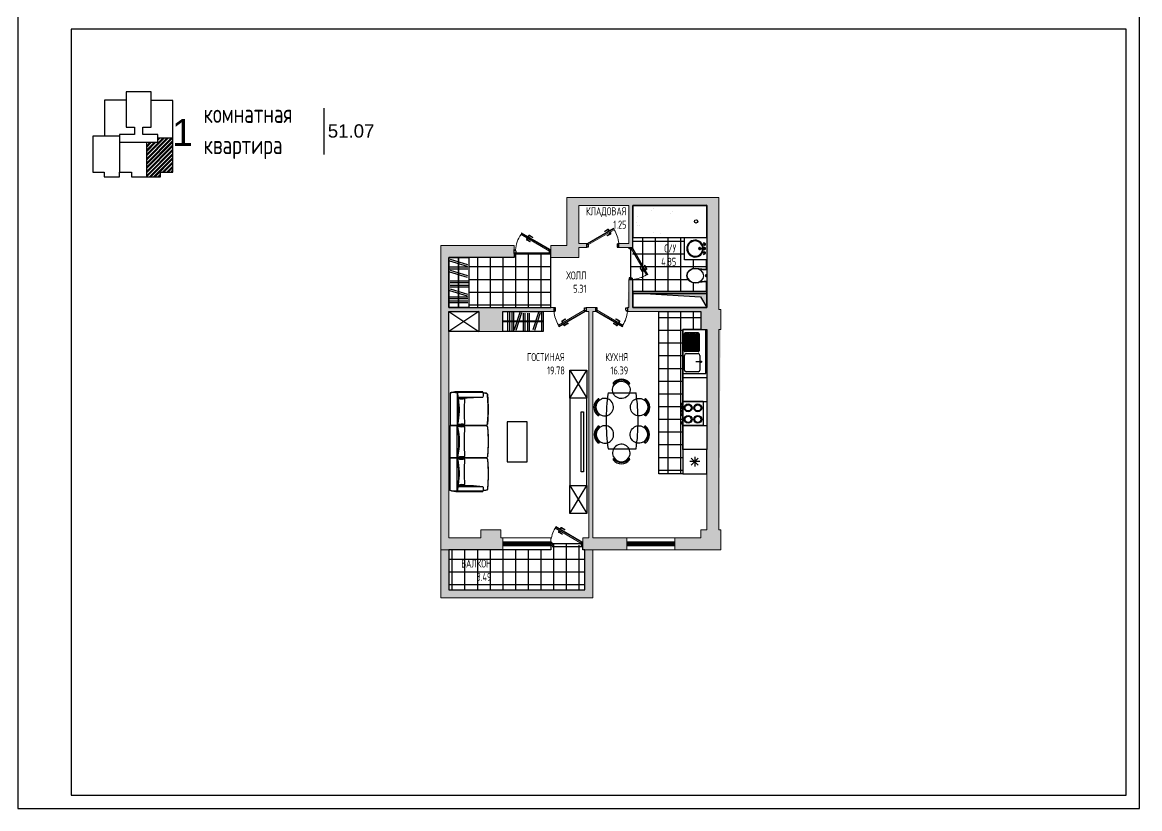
# Model space of a CAD drawing. Header units: millimetres. Extents: x -7516 to 14738, y -3327 to 3625.
# Drawn here: x 4862.6 to 5281.5, y 3030.8 to 3325.3 of the extents above; entities that cross this region are included whole.
import ezdxf

# ---------------------------------------------------------------- set-up
doc = ezdxf.new("R2010")
doc.units = ezdxf.units.MM
doc.header["$LTSCALE"] = 1.5
for name, color, linetype in [('КАНАЛЫ', 253, 'Continuous'), ('кафель', 9, 'Continuous'), ('МЕБЕЛЬ ОСНОВ', 7, 'Continuous'), ('Основные тонкие', 7, 'Continuous')]:
    doc.layers.add(name, color=color, linetype=linetype)
for name, color, linetype, lineweight in [('новый план', 6, 'Continuous', 30), ('ОКНА', 130, 'Continuous', 30), ('СТЕНЫ', 30, 'Continuous', 30)]:
    doc.layers.add(name, color=color, linetype=linetype, lineweight=lineweight)
doc.styles.add('ARIAL', font='arial.ttf')
doc.styles.add('style1', font='txt.shx', dxfattribs={"width": 0.7, "height": 2.5})
doc.styles.add('СГЕНЕРИР_СТИЛЬ_1', font='txt.shx', dxfattribs={"width": 0.7})
pattern_1 = [(0, (5569.2684, 2912.233), (0, 6.985), [5.08, -1.905]), (90, (5569.2684, 2912.233), (-6.985, 4e-16), [5.08, -1.905])]
pattern_2 = [(90, (-2648.5883, -1938.2886), (-4.7625, 0), []), (180, (-2648.5883, -1938.2886), (-3e-16, -4.7625), [])]

# ---------------------------------------------------------------- blocks, each defined once
blk = doc.blocks.new('дв.внутренние')
at = {"color": 7}
for p, q in [((3645.72, 2613.18), (3645.72, 2612.68)), ((3645.92, 2613.13), (3645.72, 2613.13)), ((3645.72, 2613.13), (3645.72, 2612.72)), ((3645.72, 2612.72), (3645.87, 2612.72)), ((3645.87, 2612.85), (3645.92, 2612.85)), ((3645.87, 2612.85), (3645.87, 2612.72)), ((3645.92, 2612.85), (3645.92, 2613.13)), ((3649.52, 2612.85), (3649.52, 2613.13)), ((3649.52, 2613.13), (3649.72, 2613.13)), ((3649.57, 2612.85), (3649.52, 2612.85)), ((3649.58, 2612.85), (3649.58, 2612.72)), ((3649.72, 2612.72), (3649.58, 2612.72)), ((3649.72, 2613.18), (3649.72, 2612.68)), ((3649.72, 2613.13), (3649.72, 2612.72))]:
    blk.add_line(p, q, dxfattribs=at)
at = {"color": 7, "lineweight": 9}
for p, q in [((3645.83, 2612.67), (3645.87, 2612.72)), ((3645.83, 2612.67), (3649.1, 2610.78)), ((3645.87, 2612.72), (3645.94, 2612.83)), ((3645.87, 2612.72), (3649.13, 2610.84)), ((3645.94, 2612.83), (3649.16, 2610.97)), ((3648.37, 2610.91), (3647.98, 2611.13)), ((3648.4, 2610.98), (3648.02, 2611.2)), ((3648.67, 2611.45), (3648.29, 2611.67)), ((3648.72, 2611.52), (3648.33, 2611.74)), ((3648.37, 2611.17), (3648.38, 2611.19)), ((3648.62, 2611.03), (3648.37, 2611.17)), ((3648.47, 2611.1), (3648.4, 2610.98)), ((3648.54, 2611.07), (3648.47, 2610.94)), ((3648.48, 2611.37), (3648.49, 2611.39)), ((3648.49, 2611.39), (3648.75, 2611.24)), ((3648.6, 2611.33), (3648.67, 2611.45)), ((3648.63, 2611.05), (3648.62, 2611.03)), ((3648.67, 2611.29), (3648.75, 2611.42)), ((3648.67, 2611.29), (3648.71, 2611.35)), ((3648.75, 2611.24), (3648.73, 2611.22)), ((3649.1, 2610.86), (3649.16, 2610.97)), ((3649.13, 2610.84), (3649.1, 2610.78))]:
    blk.add_line(p, q, dxfattribs=at)
at = {"color": 7}
blk.add_circle((3645.9, 2612.8), 0.0212, dxfattribs=at)
at = {"color": 7, "lineweight": 9}
blk.add_arc((3645.75, 2613.04), 3.99, 328.7313, 354.6558, dxfattribs=at)
for centre, major_axis, start_param, end_param in [((3648, 2611.17), (-0.0102, 0.0381), 5.497787, 8.63938), ((3648.31, 2611.7), (-0.0102, 0.0381), 5.497787, 8.63938), ((3648.4, 2610.97), (-0.0192, 0.0715), 2.356194, 3.926991), ((3648.68, 2611.45), (-0.0715, -0.0192), 2.356194, 3.926991)]:
    blk.add_ellipse(centre, major_axis=major_axis, ratio=1, start_param=start_param, end_param=end_param, dxfattribs=at)
blk = doc.blocks.new('двери наружные')
at = {"color": 0}
for p, q in [((3657.41, 2612.77), (3657.91, 2612.77)), ((3657.46, 2612.57), (3657.46, 2612.77)), ((3657.46, 2612.77), (3657.86, 2612.77)), ((3657.73, 2612.57), (3657.46, 2612.57)), ((3657.73, 2612.62), (3657.86, 2612.62)), ((3657.86, 2612.77), (3657.86, 2612.62)), ((3657.41, 2608.22), (3657.91, 2608.22)), ((3657.73, 2608.42), (3657.46, 2608.42)), ((3657.46, 2608.42), (3657.46, 2608.22)), ((3657.46, 2608.22), (3657.86, 2608.22)), ((3657.73, 2608.37), (3657.86, 2608.37)), ((3657.86, 2608.22), (3657.86, 2608.37))]:
    blk.add_line(p, q, dxfattribs=at)
at = {"color": 0, "lineweight": 9}
for p, q in [((3657.73, 2612.62), (3657.73, 2612.57)), ((3657.75, 2608.44), (3659.76, 2611.92)), ((3657.92, 2608.33), (3659.96, 2611.86)), ((3659.07, 2611.22), (3658.85, 2610.84)), ((3659.13, 2611.18), (3658.92, 2610.8)), ((3659.26, 2611.11), (3659.13, 2611.18)), ((3659.3, 2611.18), (3659.17, 2611.25)), ((3659.19, 2611), (3659.34, 2611.25)), ((3659.22, 2610.98), (3659.19, 2611)), ((3659.3, 2611.18), (3659.24, 2611.21)), ((3659.34, 2611.25), (3659.36, 2611.24)), ((3659.6, 2610.91), (3659.38, 2610.53)), ((3659.41, 2610.87), (3659.39, 2610.88)), ((3659.56, 2611.12), (3659.41, 2610.87)), ((3659.68, 2610.87), (3659.45, 2610.49)), ((3659.48, 2610.98), (3659.6, 2610.91)), ((3659.52, 2611.05), (3659.65, 2610.97)), ((3659.54, 2611.14), (3659.56, 2611.12)), ((3659.88, 2611.86), (3659.76, 2611.92)), ((3657.73, 2608.37), (3657.73, 2608.42)), ((3657.86, 2608.37), (3657.75, 2608.44)), ((3657.92, 2608.33), (3657.86, 2608.37))]:
    blk.add_line(p, q, dxfattribs=at)
at = {"color": 0, "lineweight": 0}
for p, q in [((3657.86, 2608.37), (3659.9, 2611.89)), ((3659.9, 2611.89), (3659.96, 2611.86))]:
    blk.add_line(p, q, dxfattribs=at)
at = {"color": 0}
blk.add_circle((3657.78, 2608.39), 0.0212, dxfattribs=at)
at = {"color": 0, "lineweight": 0}
blk.add_arc((3657.74, 2609.36), 3.26, 51.7107, 87.8927, dxfattribs=at)
at = {"color": 0, "lineweight": 9}
for centre, major_axis, start_param, end_param in [((3658.88, 2610.82), (-0.0381, -0.0102), 5.497787, 8.63938), ((3659.13, 2611.19), (0.0192, -0.0715), 2.356194, 3.926991), ((3659.61, 2610.91), (-0.0715, -0.0192), 2.356194, 3.926991), ((3659.42, 2610.51), (-0.0381, -0.0102), 5.497787, 8.63938)]:
    blk.add_ellipse(centre, major_axis=major_axis, ratio=1, start_param=start_param, end_param=end_param, dxfattribs=at)
blk = doc.blocks.new('рпр')
at = {"layer": 'МЕБЕЛЬ ОСНОВ', "color": 7}
for p, q in [((4888.2, 2984.98), (4888.06, 2984.13)), ((4888.27, 2984.94), (4888.13, 2984.13)), ((4888.37, 2986.87), (4888.15, 2984.66)), ((4888.24, 2985.04), (4888.2, 2984.98)), ((4888.41, 2986.97), (4888.22, 2985.01)), ((4888.65, 2985.63), (4888.27, 2984.94)), ((4888.28, 2985.08), (4888.46, 2986.92)), ((4888.36, 2986.84), (4888.37, 2986.92)), ((4888.37, 2986.92), (4888.41, 2986.97)), ((4888.41, 2986.97), (4888.4, 2986.81)), ((4888.41, 2986.97), (4889.54, 2986.97)), ((4888.41, 2986.97), (4889.54, 2986.97)), ((4888.46, 2986.92), (4888.41, 2986.97)), ((4889.22, 2986.08), (4888.65, 2985.63)), ((4889.88, 2986.24), (4889.22, 2986.08)), ((4889.54, 2986.97), (4890.22, 2986.97)), ((4889.6, 2986.82), (4889.54, 2986.97)), ((4890.16, 2986.82), (4889.6, 2986.82)), ((4889.7, 2986.77), (4889.87, 2986.77)), ((4889.79, 2986.7), (4889.7, 2986.77)), ((4889.87, 2986.77), (4889.73, 2986.77)), ((4889.73, 2986.77), (4890.06, 2986.77)), ((4889.96, 2986.7), (4889.79, 2986.7)), ((4890.55, 2986.07), (4889.88, 2986.24)), ((4890.06, 2986.77), (4889.96, 2986.7)), ((4890.22, 2986.97), (4890.16, 2986.82)), ((4890.22, 2986.97), (4891.33, 2986.97)), ((4891.11, 2985.61), (4890.55, 2986.07)), ((4891.48, 2984.92), (4891.11, 2985.61)), ((4891.33, 2986.97), (4891.28, 2986.92)), ((4891.28, 2986.92), (4891.47, 2985.08)), ((4891.33, 2986.97), (4891.37, 2986.92)), ((4891.37, 2986.57), (4891.33, 2986.97)), ((4891.37, 2986.92), (4891.4, 2986.62)), ((4891.4, 2986.62), (4891.37, 2986.57)), ((4891.37, 2986.57), (4891.37, 2986.57)), ((4891.61, 2984.11), (4891.48, 2984.92)), ((4891.55, 2984.95), (4891.51, 2985.03)), ((4891.68, 2984.11), (4891.55, 2984.95)), ((4888.06, 2984.13), (4888.19, 2983.29)), ((4888.13, 2984.13), (4888.26, 2983.32)), ((4888.19, 2983.29), (4888.58, 2982.57)), ((4888.26, 2983.32), (4888.63, 2982.63)), ((4888.58, 2982.57), (4889.17, 2982.09)), ((4888.63, 2982.63), (4889.19, 2982.17)), ((4889.19, 2982.17), (4889.86, 2982)), ((4889.86, 2982), (4890.53, 2982.16)), ((4890.53, 2982.16), (4891.09, 2982.61)), ((4890.55, 2982.08), (4891.14, 2982.55)), ((4891.09, 2982.61), (4891.48, 2983.3)), ((4891.14, 2982.55), (4891.54, 2983.26)), ((4891.48, 2983.3), (4891.61, 2984.11)), ((4891.54, 2983.26), (4891.68, 2984.11)), ((4889.17, 2982.09), (4889.86, 2981.92)), ((4889.86, 2981.92), (4890.55, 2982.08))]:
    blk.add_line(p, q, dxfattribs=at)
at = {"layer": 'МЕБЕЛЬ ОСНОВ', "color": 7, "ltscale": 1.5}
blk.add_lwpolyline([(4891.51, 2985.03), (4891.37, 2986.57)], dxfattribs=at)
blk = doc.blocks.new('раенре')
for p, q in [((5356.44, 3386.97), (5362.44, 3386.97)), ((5356.44, 3375.99), (5356.44, 3386.97)), ((5356.44, 3386.97), (5362.24, 3386.97)), ((5362.24, 3375.99), (5362.24, 3386.97)), ((5356.8, 3381.64), (5356.8, 3385.9)), ((5356.96, 3383.77), (5356.96, 3385.78)), ((5360.3, 3386.1), (5357, 3386.1)), ((5357.26, 3383.77), (5357.26, 3385.78)), ((5357.4, 3383.77), (5357.4, 3385.78)), ((5357.7, 3383.77), (5357.7, 3385.78)), ((5357.84, 3383.77), (5357.84, 3385.78)), ((5358.14, 3383.77), (5358.14, 3385.78)), ((5358.28, 3383.77), (5358.28, 3385.78)), ((5358.58, 3383.77), (5358.58, 3385.78)), ((5358.72, 3383.77), (5358.72, 3385.78)), ((5359.02, 3383.77), (5359.02, 3385.78)), ((5359.16, 3383.77), (5359.16, 3385.78)), ((5359.46, 3383.77), (5359.46, 3385.78)), ((5359.6, 3383.77), (5359.6, 3385.78)), ((5359.9, 3383.77), (5359.9, 3385.78)), ((5360.04, 3383.77), (5360.04, 3385.78)), ((5360.34, 3383.77), (5360.34, 3385.78)), ((5360.5, 3385.9), (5360.5, 3381.64)), ((5356.96, 3383.77), (5356.96, 3381.76)), ((5360.3, 3381.44), (5357, 3381.44)), ((5357.26, 3383.77), (5357.26, 3381.76)), ((5357.4, 3383.77), (5357.4, 3381.76)), ((5357.7, 3383.77), (5357.7, 3381.76)), ((5357.84, 3383.77), (5357.84, 3381.76)), ((5358.14, 3383.77), (5358.14, 3381.76)), ((5358.28, 3383.77), (5358.28, 3381.76)), ((5358.58, 3383.77), (5358.58, 3381.76)), ((5358.72, 3383.77), (5358.72, 3381.76)), ((5359.02, 3383.77), (5359.02, 3381.76)), ((5359.16, 3383.77), (5359.16, 3381.76)), ((5359.46, 3383.77), (5359.46, 3381.76)), ((5359.6, 3383.77), (5359.6, 3381.76)), ((5359.9, 3383.77), (5359.9, 3381.76)), ((5360.04, 3383.77), (5360.04, 3381.76)), ((5360.34, 3383.77), (5360.34, 3381.76)), ((5356.84, 3376.85), (5356.84, 3380.51)), ((5357.27, 3380.95), (5360.29, 3380.95)), ((5360.72, 3380.51), (5360.72, 3376.85)), ((5356.44, 3375.99), (5362.24, 3375.99)), ((5360.29, 3376.41), (5357.27, 3376.41)), ((5356.44, 3374.97), (5362.44, 3374.97)), ((5356.44, 3368.59), (5356.22, 3368.59)), ((5356.22, 3368.59), (5356.22, 3368.03)), ((5356.44, 3368.03), (5356.22, 3368.03)), ((5356.22, 3367.73), (5356.22, 3367.16)), ((5356.44, 3367.73), (5356.22, 3367.73)), ((5356.44, 3368.97), (5362.44, 3368.97)), ((5361.56, 3368.97), (5356.44, 3368.97)), ((5361.56, 3368.97), (5361.56, 3362.97)), ((5356.44, 3367.16), (5356.22, 3367.16)), ((5356.44, 3366.86), (5356.22, 3366.86)), ((5356.22, 3366.86), (5356.22, 3366.29)), ((5356.22, 3366.86), (5356.22, 3366.29)), ((5356.44, 3366.86), (5356.22, 3366.86)), ((5356.44, 3366.29), (5356.22, 3366.29)), ((5356.44, 3366.29), (5356.22, 3366.29)), ((5356.22, 3365.99), (5356.22, 3365.42)), ((5356.44, 3365.99), (5356.22, 3365.99)), ((5356.44, 3365.42), (5356.22, 3365.42)), ((5356.44, 3363.89), (5356.22, 3363.89)), ((5356.22, 3363.89), (5356.22, 3363.32)), ((5356.44, 3363.32), (5356.22, 3363.32)), ((5356.44, 3362.97), (5362.44, 3362.97)), ((5361.56, 3362.97), (5356.44, 3362.97))]:
    blk.add_line(p, q)
at = {"ltscale": 0.6}
for p, q in [((5361.26, 3378.87), (5359.74, 3378.87)), ((5361.06, 3378.62), (5361.06, 3379.12))]:
    blk.add_line(p, q, dxfattribs=at)
blk.add_lwpolyline([(5356.44, 3356.97), (5356.44, 3386.97), (5362.44, 3386.97), (5362.44, 3356.97)], close=True)
for centre, radius in [((5357.78, 3367.4), 0.974), ((5357.78, 3367.4), 0.774), ((5360.2, 3367.4), 0.974), ((5360.2, 3367.4), 0.774), ((5357.78, 3364.54), 0.974), ((5357.78, 3364.54), 0.774), ((5360.2, 3364.54), 0.974), ((5360.2, 3364.54), 0.774)]:
    blk.add_circle(centre, radius)
for centre, radius, start, end in [((5357, 3385.9), 0.2, 90, 180), ((5357.16, 3385.78), 0.2, 104.4903, 180), ((5357.06, 3385.78), 0.2, 0, 75.5097), ((5357.6, 3385.78), 0.2, 104.4903, 180), ((5357.5, 3385.78), 0.2, 0, 75.5097), ((5358.04, 3385.78), 0.2, 104.4903, 180), ((5357.94, 3385.78), 0.2, 0, 75.5097), ((5358.48, 3385.78), 0.2, 104.4903, 180), ((5358.38, 3385.78), 0.2, 0, 75.5097), ((5358.92, 3385.78), 0.2, 104.4903, 180), ((5358.82, 3385.78), 0.2, 0, 75.5097), ((5359.36, 3385.78), 0.2, 104.4903, 180), ((5359.26, 3385.78), 0.2, 0, 75.5097), ((5359.8, 3385.78), 0.2, 104.4903, 180), ((5359.7, 3385.78), 0.2, 0, 75.5097), ((5360.24, 3385.78), 0.2, 104.4903, 180), ((5360.14, 3385.78), 0.2, 0, 75.5097), ((5360.3, 3385.9), 0.2, 0, 90), ((5357, 3381.64), 0.2, 180, 270), ((5357.16, 3381.76), 0.2, 180, 255.5097), ((5357.06, 3381.76), 0.2, 284.4903, 0), ((5357.6, 3381.76), 0.2, 180, 255.5097), ((5357.5, 3381.76), 0.2, 284.4903, 0), ((5358.04, 3381.76), 0.2, 180, 255.5097), ((5357.94, 3381.76), 0.2, 284.4903, 0), ((5358.48, 3381.76), 0.2, 180, 255.5097), ((5358.38, 3381.76), 0.2, 284.4903, 0), ((5358.92, 3381.76), 0.2, 180, 255.5097), ((5358.82, 3381.76), 0.2, 284.4903, 0), ((5359.36, 3381.76), 0.2, 180, 255.5097), ((5359.26, 3381.76), 0.2, 284.4903, 0), ((5359.8, 3381.76), 0.2, 180, 255.5097), ((5359.7, 3381.76), 0.2, 284.4903, 0), ((5360.24, 3381.76), 0.2, 180, 255.5097), ((5360.14, 3381.76), 0.2, 284.4903, 0), ((5360.3, 3381.64), 0.2, 270, 0), ((5357.27, 3380.51), 0.432, 90, 180), ((5360.29, 3380.51), 0.432, 0, 90), ((5357.27, 3376.85), 0.432, 180, 270), ((5360.29, 3376.85), 0.432, 270, 0)]:
    blk.add_arc(centre, radius, start, end)
blk = doc.blocks.new('ек')
for p, q in [((4931.49, 3632.32), (4931.76, 3632.12)), ((4931.79, 3632.47), (4931.95, 3632.35)), ((4935.28, 3632.47), (4935.08, 3632.33)), ((4935.62, 3632.35), (4935.31, 3632.12)), ((4938.31, 3632.38), (4938.59, 3632.18)), ((4938.61, 3632.53), (4938.78, 3632.41)), ((4942.1, 3632.53), (4941.91, 3632.39)), ((4942.45, 3632.41), (4942.13, 3632.18)), ((4927.31, 3628.47), (4927.45, 3628.28)), ((4927.43, 3628.82), (4927.66, 3628.5)), ((4946.2, 3628.82), (4945.97, 3628.5)), ((4946.32, 3628.47), (4946.18, 3628.28)), ((4927.31, 3624.98), (4927.42, 3625.14)), ((4927.45, 3624.68), (4927.66, 3624.95)), ((4946.17, 3624.68), (4945.97, 3624.95)), ((4946.32, 3624.98), (4946.2, 3625.14)), ((4931.49, 3620.89), (4931.76, 3621.09)), ((4931.79, 3620.74), (4931.95, 3620.86)), ((4935.28, 3620.74), (4935.08, 3620.88)), ((4935.62, 3620.86), (4935.31, 3621.09)), ((4938.31, 3620.83), (4938.59, 3621.03)), ((4938.61, 3620.68), (4938.78, 3620.8)), ((4942.1, 3620.68), (4941.91, 3620.82)), ((4942.45, 3620.81), (4942.13, 3621.03))]:
    blk.add_line(p, q)
for points in [[(4935.01, 3629.22, 2.852439), (4932.29, 3629.06, 0.350569), (4935.01, 3629.22)], [(4941.84, 3629.28, 2.852439), (4939.12, 3629.12, 0.350569), (4941.84, 3629.28)], [(4930.55, 3628.2, 2.852439), (4930.71, 3625.48, 0.350569), (4930.55, 3628.2)], [(4943.07, 3628.2, -2.852439), (4942.91, 3625.48, -0.350569), (4943.07, 3628.2)], [(4935.01, 3623.99, -2.852439), (4932.29, 3624.15, -0.350569), (4935.01, 3623.99)], [(4941.84, 3623.93, -2.852439), (4939.12, 3624.09, -0.350569), (4941.84, 3623.93)]]:
    blk.add_lwpolyline(points, format="xyb")
for points in [[(4929.94, 3630.05), (4929.94, 3623.05)], [(4943.94, 3630.05), (4943.94, 3623.05)]]:
    blk.add_lwpolyline(points)
for centre, radius, start, end in [((4933.53, 3630.85), 2.68, 40.2729, 139.7271), ((4933.53, 3630.85), 2.38, 40.0936, 139.9064), ((4940.36, 3630.91), 2.68, 40.2729, 139.7271), ((4940.36, 3630.91), 2.38, 40.0936, 139.9064), ((4936.94, 3581.3), 49.25, 81.8288, 98.1712), ((4931.64, 3632.45), 0.2, 139.7271, 219.8242), ((4931.56, 3632.51), 0.2, 248.872, 319.9064), ((4935.51, 3632.51), 0.2, 220.0936, 305.6519), ((4935.22, 3632.39), 0.409, 354.1192, 27.9442), ((4938.47, 3632.51), 0.2, 139.7271, 219.8242), ((4938.38, 3632.57), 0.2, 248.872, 319.9064), ((4942.33, 3632.57), 0.2, 220.0936, 305.6519), ((4942.04, 3632.45), 0.409, 354.1192, 27.9442), ((4928.93, 3626.73), 2.68, 130.2729, 229.7271), ((4928.93, 3626.73), 2.38, 130.0936, 229.9064), ((4927.39, 3628.41), 0.409, 84.1192, 117.9442), ((4927.26, 3628.7), 0.2, 310.0936, 35.6519), ((4946.36, 3628.7), 0.2, 144.3481, 229.9064), ((4946.24, 3628.41), 0.409, 62.0558, 95.8808), ((4944.7, 3626.73), 2.38, 310.0936, 49.9064), ((4944.7, 3626.73), 2.68, 310.2729, 49.7271), ((4927.32, 3624.83), 0.2, 229.7271, 309.8242), ((4927.26, 3624.75), 0.2, 338.872, 49.9064), ((4946.36, 3624.75), 0.2, 130.0936, 201.128), ((4946.3, 3624.83), 0.2, 230.1758, 310.2729), ((4936.94, 3671.8), 49.25, 261.8288, 278.1712), ((4931.64, 3620.76), 0.2, 140.1758, 220.2729), ((4931.56, 3620.7), 0.2, 40.0936, 111.128), ((4933.53, 3622.37), 2.68, 220.2729, 319.7271), ((4933.53, 3622.37), 2.38, 220.0936, 319.9064), ((4935.51, 3620.7), 0.2, 54.3481, 139.9064), ((4935.22, 3620.82), 0.409, 332.0558, 5.8808), ((4938.47, 3620.7), 0.2, 140.1758, 220.2729), ((4938.38, 3620.64), 0.2, 40.0936, 111.128), ((4940.36, 3622.31), 2.68, 220.2729, 319.7271), ((4940.36, 3622.31), 2.38, 220.0936, 319.9064), ((4942.33, 3620.64), 0.2, 54.3481, 139.9064), ((4942.04, 3620.76), 0.409, 332.0558, 5.8808)]:
    blk.add_arc(centre, radius, start, end)
blk = doc.blocks.new('ММ07 950х2490')
for p, q in [((-1222, 827), (-1220, 857)), ((-1220, 857), (-1205, 923)), ((-1214, 131), (-1214, 864)), ((-1214, 851), (-1214, 131)), ((-1205, 923), (-1196, 948)), ((-1196, 948), (-384, 948)), ((-1196, 948), (-384, 948)), ((-384, 948), (-384, 124)), ((-384, 124), (-384, 948)), ((426, 948), (-384, 948)), ((426, 948), (-384, 948)), ((-384, 948), (-384, 124)), ((-384, 124), (-384, 948)), ((1238, 948), (426, 948)), ((1238, 948), (426, 948)), ((426, 948), (426, 124)), ((426, 62), (426, 948)), ((426, 60), (426, 948)), ((426, 124), (426, 948)), ((1246, 923), (1238, 948)), ((1262, 857), (1246, 923)), ((1256, 131), (1256, 864)), ((1256, 851), (1256, 131)), ((1264, 827), (1262, 857)), ((-1224, 131), (-1222, 827)), ((-1224, 802), (-1224, 131)), ((-1196, 768), (-384, 768)), ((-1094, 753), (-1094, 131)), ((426, 768), (-384, 768)), ((1238, 768), (426, 768)), ((1136, 753), (1136, 131)), ((1266, 131), (1264, 827)), ((1266, 802), (1266, 131)), ((-1214, 131), (-1224, 131)), ((-1214, 131), (-1224, 131)), ((-1194, 124), (-1214, 131)), ((-1190, 42), (-1194, 124)), ((-1194, 62), (-1194, 124)), ((-1185, 33), (-1190, 42)), ((-1163, 15), (-1185, 33)), ((-1144, 12), (-1163, 15)), ((-884, 0), (-1144, 12)), ((-653, 0), (-884, 0)), ((-431, 12), (-653, 0)), ((-399, 26), (-431, 12)), ((-388, 42), (-399, 26)), ((-384, 62), (-388, 42)), ((-384, 124), (-384, 62)), ((-384, 62), (-384, 124)), ((-384, 124), (-384, 62)), ((-384, 62), (-384, 124)), ((-384, 62), (-380, 42)), ((-380, 42), (-369, 26)), ((-369, 26), (-338, 12)), ((-338, 12), (-115, 0)), ((-115, 0), (115, 0)), ((115, 0), (376, 12)), ((376, 12), (395, 15)), ((395, 15), (417, 33)), ((417, 33), (422, 42)), ((422, 42), (426, 60)), ((426, 124), (426, 62)), ((426, 62), (426, 124)), ((426, 62), (430, 42)), ((430, 42), (441, 26)), ((441, 26), (472, 12)), ((472, 12), (695, 0)), ((695, 0), (925, 0)), ((925, 0), (1186, 12)), ((1186, 12), (1205, 15)), ((1205, 15), (1227, 33)), ((1227, 33), (1232, 42)), ((1232, 42), (1236, 124)), ((1236, 124), (1256, 131)), ((1236, 62), (1236, 124)), ((1256, 131), (1266, 131)), ((1256, 131), (1266, 131))]:
    blk.add_line(p, q)
for centre, radius, start, end in [((-818, 799), 406, 158.5632, 179.5809), ((-982, 857), 233, 157.205, 202.718), ((860, 799), 406, 0.4193, 21.4364), ((1023, 857), 233, 337.2846, 22.7952), ((-789, 3321), 2586, 260.9423, 279.0128), ((-5041, 566), 3971, 353.706, 2.6744), ((-767, 2387), 1663, 260.0645, 282.2775), ((-1421, 657), 379, 347.7285, 14.0418), ((-734, -2911), 3502, 84.7961, 95.2043), ((144, 660), 567, 169.5898, 188.4269), ((21, 3321), 2586, 260.987, 279.0128), ((21, 2446), 1726, 257.4143, 282.5849), ((-913, 660), 567, 351.5741, 10.4095), ((21, -4516), 5106, 85.8125, 94.1879), ((954, 660), 567, 169.5897, 188.426), ((831, 3321), 2586, 260.9872, 279.0577), ((808, 2387), 1663, 257.7227, 279.9353), ((-103, 660), 567, 351.5743, 10.4103), ((775, -2911), 3502, 84.7959, 95.2043), ((1463, 657), 379, 165.9569, 192.2717), ((5082, 566), 3971, 177.3257, 186.294), ((-1154, 270), 152, 246.7807, 293.2228), ((-1144, 62), 50, 180.0001, 270.0116), ((-789, 4867), 4868, 265.8169, 274.1833), ((-434, 62), 50, 270.0001, 0.0001), ((-334, 62), 50, 180.0001, 270.0116), ((21, 4867), 4868, 265.817, 274.1833), ((376, 62), 50, 270.0001, 0.0116), ((476, 62), 50, 180.0001, 269.9886), ((831, 4867), 4868, 265.8171, 274.1833), ((1196, 270), 152, 246.7807, 293.2194), ((1186, 62), 50, 270.0001, 0.0116)]:
    blk.add_arc(centre, radius, start, end)

msp = doc.modelspace()

# ---------------------------------------------------------------- hatches: boundary and pattern name
at = {"layer": 'КАНАЛЫ', "ltscale": 1.5, "true_color": 0x939598}
h = msp.add_hatch(color=252, dxfattribs=at)
h.dxf.hatch_style = 1
h.paths.add_polyline_path([(5119.21, 3224.49), (5091.46, 3224.49), (5091.46, 3223.74), (5119.21, 3223.74)])
at = {"layer": 'КАНАЛЫ', "ltscale": 1.5, "true_color": 0x000000}
h = msp.add_hatch(color=18, dxfattribs=at)
h.dxf.hatch_style = 1
h.paths.add_polyline_path([(5116.86, 3222.48), (5119.21, 3218.49), (5119.21, 3223.74), (5095.96, 3223.74)])
at = {"layer": 'кафель', "ltscale": 1.5, "true_color": 0x939598}
h = msp.add_hatch(dxfattribs=at)
h.set_pattern_fill('ANSI37', color=252, scale=1.5, angle=45)
h.set_pattern_definition(pattern_2)
h.paths.add_polyline_path([(5090.71, 3228.99), (5091.46, 3228.99), (5091.46, 3224.49), (5119.21, 3224.49), (5119.21, 3236.37), (5110.81, 3236.37), (5110.81, 3244.7), (5091.46, 3244.7), (5091.46, 3240.99)])
h.paths.add_polyline_path([(5113.01, 3232.82), (5115.47, 3233.21), (5115.87, 3232.98), (5119.04, 3232.67), (5119.21, 3232.66), (5119.21, 3230.91), (5119.21, 3230.91), (5119.21, 3228.22), (5119.21, 3228.22), (5119.14, 3228.16), (5118.68, 3228.11), (5118.61, 3228.17), (5116.97, 3228.02), (5114.23, 3227.59), (5112.01, 3228.83), (5111.5, 3230.99)], flags=16)
h.paths.add_polyline_path([(5119.13, 3232.53), (5119.2, 3232.6), (5116.72, 3232.84), (5116.78, 3232.77)], flags=0)
h.paths.add_polyline_path([(5116.17, 3232.82), (5116.22, 3232.92), (5115.28, 3233.08), (5114.96, 3233.02)], flags=0)
h = msp.add_hatch(dxfattribs=at)
h.set_pattern_fill('ANSI37', color=252, scale=1.5, angle=45)
h.set_pattern_definition(pattern_2)
h.paths.add_polyline_path([(5060.71, 3238.89), (5047.06, 3238.89), (5047.06, 3237.24), (5029.96, 3237.24), (5029.96, 3218.49), (5060.71, 3218.49)])
h = msp.add_hatch(dxfattribs=at)
h.set_pattern_fill('ANSI37', color=252, scale=1.5, angle=45)
h.set_pattern_definition(pattern_2)
h.paths.add_polyline_path([(5110.21, 3210.24), (5116.96, 3210.24), (5116.96, 3216.99), (5101.21, 3216.99), (5101.21, 3156.24), (5110.21, 3156.24), (5110.21, 3174.78), (5109.88, 3174.78), (5109.88, 3175.62), (5109.9, 3177.92), (5109.88, 3177.92), (5109.88, 3178.77), (5109.88, 3180.07), (5109.88, 3181.38), (5109.88, 3183.24), (5110.21, 3183.24)])
at = {"layer": 'кафель', "ltscale": 1.5, "true_color": 0x636466}
h = msp.add_hatch(dxfattribs=at)
h.set_pattern_fill('ANGLE', color=251)
h.set_pattern_definition(pattern_1)
h.paths.add_polyline_path([(5203.18, 3072.04), (5203.18, 3071.04), (5204.18, 3071.04), (5204.18, 3072.04)])
h = msp.add_hatch(dxfattribs=at)
h.set_pattern_fill('ANGLE', color=251)
h.set_pattern_definition(pattern_1)
h.paths.add_polyline_path([(5036.18, 3068.03), (5036.18, 3067.03), (5037.18, 3067.03), (5037.18, 3068.03)])
h = msp.add_hatch(dxfattribs=at)
h.set_pattern_fill('ANGLE', color=251)
h.set_pattern_definition(pattern_1)
h.paths.add_polyline_path([(5190.18, 3069.03), (5190.18, 3070.03), (5189.18, 3070.03), (5189.18, 3069.03)])
h = msp.add_hatch(dxfattribs=at)
h.set_pattern_fill('ANGLE', color=251)
h.set_pattern_definition(pattern_1)
h.paths.add_polyline_path([(5203.18, 3057.04), (5204.18, 3057.04), (5204.18, 3058.04), (5203.18, 3058.04)])
h = msp.add_hatch(dxfattribs=at)
h.set_pattern_fill('ANGLE', color=251)
h.set_pattern_definition(pattern_1)
h.paths.add_polyline_path([(5036.18, 3054.03), (5036.18, 3053.03), (5037.18, 3053.03), (5037.18, 3054.03)])
h = msp.add_hatch(dxfattribs=at)
h.set_pattern_fill('ANGLE', color=251)
h.set_pattern_definition(pattern_1)
h.paths.add_polyline_path([(5190.18, 3055.03), (5190.18, 3056.03), (5189.18, 3056.03), (5189.18, 3055.03)])
at = {"layer": 'МЕБЕЛЬ ОСНОВ', "ltscale": 1.5, "true_color": 0x939598}
h = msp.add_hatch(dxfattribs=at)
h.set_pattern_fill('ANSI32', color=252, scale=0.117607)
h.set_pattern_definition([(45, (-222.6102, -206.8059), (-0.79210748, 0.79210748), []), (45, (-222.0821, -206.8059), (-0.79210748, 0.79210748), [])])
h.paths.add_polyline_path([(4919.09, 3282.01), (4913.48, 3282.01), (4913.48, 3280.39), (4909.13, 3280.39), (4909.13, 3267.4), (4914.44, 3267.4), (4914.44, 3269.17), (4919.09, 3269.17)])
h = msp.add_hatch(dxfattribs=at)
h.set_pattern_fill('ANSI37', color=252, scale=1.5, angle=45)
h.set_pattern_definition(pattern_2)
h.paths.add_polyline_path([(5073.46, 3112.74), (5073.46, 3127.74), (5072.71, 3127.74), (5072.71, 3129.39), (5072.11, 3129.39), (5061.31, 3129.96), (5061.31, 3127.74), (5022.46, 3127.74), (5022.46, 3112.74)])
at = {"layer": 'МЕБЕЛЬ ОСНОВ', "ltscale": 1.5, "true_color": 0x636466}
h = msp.add_hatch(color=251, dxfattribs=at)
h.dxf.hatch_style = 1
h.paths.add_polyline_path([(5044.21, 3129.24), (5044.21, 3130.74), (5042.71, 3130.74), (5042.71, 3129.24)])
h = msp.add_hatch(color=251, dxfattribs=at)
h.dxf.hatch_style = 1
h.paths.add_polyline_path([(5059.21, 3129.24), (5060.71, 3129.24), (5060.71, 3130.74), (5059.21, 3130.74)])
h = msp.add_hatch(color=251, dxfattribs=at)
h.dxf.hatch_style = 1
h.paths.add_polyline_path([(5089.21, 3130.74), (5089.21, 3129.24), (5090.71, 3129.24), (5090.71, 3130.74)])
h = msp.add_hatch(color=251, dxfattribs=at)
h.dxf.hatch_style = 1
h.paths.add_polyline_path([(5105.71, 3130.74), (5105.71, 3129.24), (5107.21, 3129.24), (5107.21, 3130.74)])
at = {"layer": 'ОКНА', "ltscale": 1.5, "true_color": 0x939598}
h = msp.add_hatch(color=252, dxfattribs=at)
h.dxf.hatch_style = 1
h.paths.add_polyline_path([(5071.21, 3242.49), (5074.21, 3242.49), (5074.21, 3240.99), (5071.21, 3240.99), (5071.21, 3237.24), (5060.71, 3237.24), (5060.71, 3241.74), (5066.71, 3241.74), (5066.71, 3259.74), (5123.71, 3259.74), (5123.71, 3217.74), (5124.46, 3217.74), (5124.46, 3210.24), (5123.71, 3135.24), (5124.46, 3135.24), (5124.46, 3127.74), (5107.21, 3127.74), (5107.21, 3132.24), (5116.96, 3132.24), (5116.96, 3135.24), (5119.21, 3135.24), (5119.21, 3210.24), (5116.96, 3210.24), (5116.96, 3216.99), (5089.48, 3216.99), (5089.48, 3218.49), (5089.96, 3228.99), (5091.46, 3228.99), (5091.46, 3218.49), (5119.21, 3218.49), (5119.21, 3256.73), (5091.46, 3256.74), (5091.46, 3240.99), (5086.21, 3240.99), (5086.21, 3241.14), (5086.21, 3242.49), (5089.96, 3242.49), (5089.96, 3256.74), (5071.21, 3256.74)])
h = msp.add_hatch(color=252, dxfattribs=at)
h.dxf.hatch_style = 1
h.paths.add_polyline_path([(5022.46, 3218.49), (5061.94, 3218.49), (5061.94, 3216.99), (5042.71, 3216.99), (5042.71, 3209.49), (5033.71, 3209.49), (5033.71, 3216.99), (5022.46, 3216.99), (5022.46, 3132.24), (5034.46, 3132.24), (5034.46, 3135.24), (5041.96, 3135.24), (5041.96, 3132.24), (5042.71, 3132.24), (5042.71, 3127.74), (5022.46, 3127.74), (5022.46, 3112.74), (5073.46, 3112.74), (5073.46, 3127.74), (5076.46, 3127.74), (5076.46, 3109.74), (5019.46, 3109.74), (5019.46, 3127.74), (5019.46, 3241.74), (5047.06, 3241.74), (5047.06, 3237.24), (5022.46, 3237.24)])
h = msp.add_hatch(color=252, dxfattribs=at)
h.dxf.hatch_style = 1
h.paths.add_polyline_path([(5074.96, 3132.24), (5074.96, 3216.99), (5073.94, 3216.99), (5073.94, 3218.49), (5077.48, 3218.49), (5077.48, 3216.99), (5076.46, 3216.99), (5076.46, 3132.24), (5089.21, 3132.24), (5089.21, 3127.74), (5072.71, 3127.74), (5072.71, 3132.24)])

# ---------------------------------------------------------------- linework, layer by layer
for p, q in [((5022.8, 3236), (5029.33, 3233.92)), ((5022.84, 3233.66), (5029.7, 3233.66)), ((5023, 3236.64), (5029.53, 3234.55)), ((5026.06, 3237.24), (5026.06, 3218.49)), ((5026.25, 3218.49), (5026.25, 3237.24)), ((5022.8, 3231.86), (5029.33, 3229.78)), ((5022.84, 3232.99), (5029.7, 3232.99)), ((5023, 3232.5), (5029.53, 3230.41)), ((5023, 3225.5), (5029.53, 3223.42)), ((5023.04, 3228.46), (5029.89, 3228.46)), ((5023.04, 3227.79), (5029.89, 3227.79)), ((5023.04, 3226.82), (5029.89, 3226.82)), ((5023.04, 3226.16), (5029.89, 3226.16)), ((5022.8, 3224.87), (5029.33, 3222.79)), ((5022.84, 3222.52), (5029.7, 3222.52)), ((5022.84, 3221.86), (5029.7, 3221.86)), ((5022.84, 3221.02), (5029.7, 3221.02)), ((5022.84, 3220.35), (5029.7, 3220.35)), ((5049.09, 3216.65), (5047.01, 3210.12)), ((5056.08, 3216.65), (5054, 3210.12)), ((5057.88, 3213.39), (5042.71, 3213.39)), ((5042.71, 3213.2), (5057.88, 3213.2)), ((5044.57, 3216.61), (5044.57, 3209.75)), ((5045.23, 3216.61), (5045.23, 3209.75)), ((5046.08, 3216.61), (5046.08, 3209.75)), ((5046.74, 3216.61), (5046.74, 3209.75)), ((5049.72, 3216.45), (5047.64, 3209.92)), ((5050.38, 3216.41), (5050.38, 3209.56)), ((5051.04, 3216.41), (5051.04, 3209.56)), ((5052.01, 3216.41), (5052.01, 3209.56)), ((5052.68, 3216.41), (5052.68, 3209.56)), ((5056.72, 3216.45), (5054.63, 3209.92)), ((5057.21, 3216.61), (5057.21, 3209.75)), ((5057.88, 3216.61), (5057.88, 3209.75)), ((5114.71, 3162.59), (5114.71, 3158.89)), ((5116.56, 3160.74), (5112.86, 3160.74)), ((5116.02, 3159.43), (5113.4, 3162.05)), ((5113.4, 3159.43), (5116.02, 3162.05))]:
    msp.add_line(p, q)
at = {"color": 252, "lineweight": 0, "true_color": 0x939598}
for p, q in [((5042.71, 3130.74), (5059.21, 3130.74)), ((5042.71, 3129.24), (5059.21, 3129.24)), ((5044.21, 3130.36), (5059.21, 3130.36)), ((5044.21, 3129.99), (5059.21, 3129.99)), ((5044.21, 3129.61), (5059.21, 3129.61)), ((5089.21, 3130.74), (5105.71, 3130.74)), ((5089.21, 3129.24), (5105.71, 3129.24)), ((5090.71, 3130.36), (5105.71, 3130.36)), ((5090.71, 3129.99), (5105.71, 3129.99)), ((5090.71, 3129.61), (5105.71, 3129.61))]:
    msp.add_line(p, q, dxfattribs=at)
at = {"color": 18, "true_color": 0x000000}
msp.add_lwpolyline([(4860.98, 3030.78), (5281.48, 3030.78), (5281.48, 3327.78), (4860.98, 3327.78)], close=True, dxfattribs=at)
for points in [[(5022.46, 3218.49), (5022.46, 3237.24), (5029.96, 3237.24), (5029.96, 3218.49)], [(5042.71, 3216.99), (5057.88, 3216.99), (5057.88, 3209.49), (5042.71, 3209.49)]]:
    msp.add_lwpolyline(points, close=True)
at = {"color": 252, "lineweight": 0, "true_color": 0x939598}
for points in [[(5044.21, 3129.24), (5042.71, 3129.24), (5042.71, 3130.74), (5044.21, 3130.74)], [(5060.71, 3129.24), (5059.21, 3129.24), (5059.21, 3130.74), (5060.71, 3130.74)], [(5090.71, 3129.24), (5089.21, 3129.24), (5089.21, 3130.74), (5090.71, 3130.74)], [(5107.21, 3129.24), (5105.71, 3129.24), (5105.71, 3130.74), (5107.21, 3130.74)]]:
    msp.add_lwpolyline(points, close=True, dxfattribs=at)
at = {"layer": 'КАНАЛЫ', "ltscale": 1.5}
for points in [[(5119.21, 3224.49), (5091.46, 3224.49), (5091.46, 3223.74), (5119.21, 3223.74)], [(5119.21, 3223.74), (5091.46, 3223.74), (5091.46, 3218.49), (5119.21, 3218.49)]]:
    msp.add_lwpolyline(points, close=True, dxfattribs=at)
at = {"layer": 'КАНАЛЫ', "color": 18, "ltscale": 1.5, "true_color": 0x000000}
msp.add_lwpolyline([(5095.96, 3223.74), (5116.86, 3222.48), (5119.21, 3218.49), (5119.21, 3223.74), (5091.46, 3223.74)], dxfattribs=at)
at = {"layer": 'кафель', "ltscale": 1.5}
for points in [[(5090.71, 3228.99), (5090.71, 3240.99), (5091.46, 3240.99), (5091.46, 3256.74), (5119.21, 3256.73), (5119.21, 3218.49), (5091.46, 3218.49), (5091.46, 3228.99), (5090.71, 3228.99)], [(5060.71, 3218.49), (5060.71, 3238.89), (5047.06, 3238.89), (5047.06, 3237.24), (5022.46, 3237.24), (5022.46, 3218.49), (5060.71, 3218.49)], [(5022.46, 3127.74), (5022.46, 3112.74), (5073.46, 3112.74), (5073.46, 3127.74), (5072.71, 3127.74), (5072.71, 3129.99), (5060.71, 3129.99), (5060.71, 3127.74), (5022.46, 3127.74)]]:
    msp.add_lwpolyline(points, dxfattribs=at)
at = {"layer": 'кафель', "color": 252, "ltscale": 1.5, "true_color": 0x939598}
msp.add_lwpolyline([(5110.21, 3156.24), (5101.21, 3156.24), (5101.21, 3216.99), (5116.96, 3216.99), (5116.96, 3210.24), (5110.21, 3210.24)], close=True, dxfattribs=at)
at = {"layer": 'МЕБЕЛЬ ОСНОВ', "ltscale": 1.5}
for points in [[(4901.61, 3296.1), (4893.49, 3296.1), (4893.49, 3282.6), (4889.07, 3282.6), (4889.07, 3269.17), (4893.35, 3269.17), (4893.35, 3267.4), (4899.1, 3267.4), (4899.1, 3269.17), (4903.53, 3269.17), (4903.53, 3267.4), (4914.44, 3267.4), (4914.44, 3269.17), (4919.09, 3269.17), (4919.09, 3296.03), (4910.9, 3296.03), (4910.9, 3299.27), (4901.61, 3299.27), (4901.61, 3296.1)], [(4901.61, 3296.1), (4901.61, 3285.99), (4904.63, 3285.99), (4904.63, 3283.34), (4899.03, 3283.34), (4899.03, 3282.6), (4893.49, 3282.6)], [(4913.48, 3282.01), (4913.48, 3283.34), (4907.8, 3283.34), (4907.8, 3285.99), (4910.9, 3285.99), (4910.9, 3296.03)], [(4975.67, 3293.11), (4975.67, 3275.77)], [(4899.03, 3282.6), (4899.03, 3280.39), (4899.1, 3280.39), (4899.1, 3269.17)], [(4899.1, 3280.39), (4909.13, 3280.39), (4909.13, 3267.4)], [(4909.13, 3280.39), (4913.48, 3280.39), (4913.48, 3282.01), (4919.09, 3282.01)], [(5022.46, 3216.99), (5033.71, 3209.49)], [(5033.71, 3216.99), (5022.46, 3209.49)], [(5067.89, 3184.56), (5074.19, 3195.06)], [(5067.89, 3195.06), (5074.19, 3184.56)], [(5069.55, 3184.56), (5067.89, 3184.56), (5067.89, 3195.06), (5074.19, 3195.06), (5074.19, 3184.56), (5069.55, 3184.56)], [(5072.08, 3179.37), (5072.98, 3179.37), (5072.98, 3156.87), (5072.08, 3156.87), (5072.08, 3179.37)], [(5067.89, 3141.34), (5074.19, 3151.84)], [(5069.55, 3141.34), (5067.89, 3141.34), (5067.89, 3151.84), (5074.19, 3151.84), (5074.19, 3141.34), (5069.55, 3141.34)], [(5067.89, 3151.84), (5074.19, 3141.34)]]:
    msp.add_lwpolyline(points, dxfattribs=at)
for points in [[(5091.46, 3244.7), (5119.21, 3244.7), (5119.21, 3256.75), (5091.46, 3256.74)], [(5033.71, 3209.49), (5022.46, 3209.49), (5022.46, 3216.99), (5033.71, 3216.99)], [(5067.89, 3151.84), (5074.19, 3151.84), (5074.19, 3184.56), (5067.89, 3184.56)], [(5119.21, 3156.24), (5119.21, 3165.24), (5110.21, 3165.24), (5110.21, 3156.24)]]:
    msp.add_lwpolyline(points, close=True, dxfattribs=at)
at = {"layer": 'МЕБЕЛЬ ОСНОВ', "ltscale": 600, "const_width": 0.00159}
for points in [[(5118.6, 3250.7), (5118.56, 3250.2), (5118.39, 3249.22), (5118.16, 3248.46), (5117.87, 3247.87), (5117.51, 3247.43), (5117.11, 3247.13), (5116.69, 3246.92), (5116.26, 3246.76), (5115.81, 3246.64), (5115.34, 3246.56), (5114.84, 3246.5), (5114.32, 3246.48), (5113.76, 3246.48), (5113.17, 3246.5), (5112.55, 3246.54), (5111.89, 3246.6), (5111.2, 3246.67), (5110.48, 3246.74), (5109.73, 3246.81), (5108.96, 3246.87), (5108.17, 3246.91), (5107.36, 3246.92), (5106.53, 3246.9), (5105.7, 3246.85), (5104.86, 3246.76), (5104.02, 3246.66), (5103.19, 3246.53), (5102.39, 3246.39), (5101.62, 3246.26), (5100.9, 3246.13), (5100.23, 3246.01), (5099.6, 3245.92), (5098.07, 3245.87), (5097.56, 3245.83), (5097.07, 3245.83), (5096.6, 3245.88), (5096.14, 3245.97), (5095.69, 3246.12), (5095.24, 3246.32), (5094.78, 3246.6), (5094.32, 3246.98), (5093.88, 3247.5), (5093.48, 3248.18), (5093.15, 3249.05), (5092.9, 3250.13), (5092.83, 3250.8), (5092.9, 3251.37), (5093.15, 3252.45), (5093.48, 3253.32), (5093.88, 3254), (5094.32, 3254.52), (5094.78, 3254.9), (5095.24, 3255.17), (5095.69, 3255.38), (5096.14, 3255.53), (5096.6, 3255.62), (5097.07, 3255.67), (5097.56, 3255.67), (5098.07, 3255.63), (5099.61, 3255.54), (5100.23, 3255.45), (5100.9, 3255.33), (5101.62, 3255.2), (5102.39, 3255.06), (5103.19, 3254.93), (5104.02, 3254.8), (5104.86, 3254.69), (5105.7, 3254.61), (5106.53, 3254.56), (5107.36, 3254.54), (5108.17, 3254.55), (5108.96, 3254.59), (5109.73, 3254.65), (5110.48, 3254.72), (5111.2, 3254.79), (5111.89, 3254.86), (5112.55, 3254.92), (5113.17, 3254.96), (5113.76, 3254.98), (5114.32, 3254.98), (5114.84, 3254.95), (5115.34, 3254.9), (5115.81, 3254.82), (5116.26, 3254.7), (5116.69, 3254.54), (5117.11, 3254.33), (5117.51, 3254.03), (5117.87, 3253.59), (5118.16, 3253), (5118.39, 3252.24), (5118.56, 3251.26)], [(5117.81, 3250.76), (5117.77, 3250.3), (5117.62, 3249.4), (5117.42, 3248.75), (5117.2, 3248.3), (5116.96, 3248.01), (5116.69, 3247.8), (5116.38, 3247.65), (5116.02, 3247.52), (5115.64, 3247.42), (5115.23, 3247.34), (5114.78, 3247.3), (5114.3, 3247.27), (5113.78, 3247.27), (5113.21, 3247.29), (5112.61, 3247.33), (5111.97, 3247.39), (5111.28, 3247.46), (5110.56, 3247.53), (5109.8, 3247.6), (5109.01, 3247.66), (5108.19, 3247.7), (5107.36, 3247.72), (5106.5, 3247.7), (5105.63, 3247.64), (5104.76, 3247.55), (5103.9, 3247.44), (5103.06, 3247.31), (5102.25, 3247.18), (5101.48, 3247.04), (5100.76, 3246.91), (5100.1, 3246.8), (5099.53, 3246.71), (5098.03, 3246.66), (5097.54, 3246.63), (5097.11, 3246.63), (5096.72, 3246.66), (5096.35, 3246.74), (5095.98, 3246.86), (5095.61, 3247.03), (5095.24, 3247.25), (5094.88, 3247.55), (5094.53, 3247.96), (5094.2, 3248.52), (5093.91, 3249.28), (5093.68, 3250.26), (5093.62, 3250.8), (5093.68, 3251.24), (5093.91, 3252.22), (5094.2, 3252.98), (5094.53, 3253.54), (5094.88, 3253.95), (5095.24, 3254.25), (5095.61, 3254.47), (5095.98, 3254.64), (5096.35, 3254.76), (5096.72, 3254.84), (5097.11, 3254.87), (5097.54, 3254.87), (5098.02, 3254.84), (5099.53, 3254.75), (5100.1, 3254.66), (5100.76, 3254.55), (5101.48, 3254.42), (5102.25, 3254.28), (5103.06, 3254.15), (5103.9, 3254.02), (5104.76, 3253.91), (5105.63, 3253.82), (5106.5, 3253.76), (5107.36, 3253.74), (5108.19, 3253.76), (5109.01, 3253.8), (5109.8, 3253.86), (5110.56, 3253.93), (5111.28, 3254), (5111.97, 3254.07), (5112.61, 3254.12), (5113.21, 3254.17), (5113.78, 3254.19), (5114.3, 3254.19), (5114.78, 3254.16), (5115.23, 3254.12), (5115.64, 3254.04), (5116.02, 3253.94), (5116.38, 3253.81), (5116.69, 3253.66), (5116.96, 3253.45), (5117.2, 3253.15), (5117.42, 3252.71), (5117.62, 3252.05), (5117.77, 3251.16)]]:
    msp.add_lwpolyline(points, close=True, dxfattribs=at)
at = {"layer": 'МЕБЕЛЬ ОСНОВ', "ltscale": 5}
msp.add_lwpolyline([(5119.21, 3244.7), (5119.21, 3236.37), (5110.81, 3236.37), (5110.81, 3244.7)], close=True, dxfattribs=at)
for points in [[(5116.51, 3240.73), (5118.4, 3240.73)], [(5118.4, 3240.38), (5116.51, 3240.38)]]:
    msp.add_lwpolyline(points, dxfattribs=at)
at = {"layer": 'МЕБЕЛЬ ОСНОВ'}
msp.add_lwpolyline([(5044.35, 3175.7), (5044.35, 3160.7), (5051.85, 3160.7), (5051.85, 3175.7)], close=True, dxfattribs=at)
at = {"layer": 'МЕБЕЛЬ ОСНОВ', "ltscale": 600}
msp.add_circle((5115.22, 3250.73), 0.615, dxfattribs=at)
at = {"layer": 'МЕБЕЛЬ ОСНОВ', "ltscale": 5}
for centre, radius, start, end in [((5114.84, 3240.54), 3.15, 3.394, 356.9711), ((5114.84, 3240.54), 2.85, 3.7518, 356.6519), ((5119.25, 3243.32), 1.39, 199.5178, 234.9132), ((5117.14, 3241.72), 1.39, 19.5178, 54.9132), ((5118.4, 3242.19), 0.382, 131.305, 111.3912), ((5116.54, 3240.54), 0.382, 29.2508, 334.1432), ((5116.54, 3240.54), 0.299, 38.5718, 326.1865), ((5116.51, 3240.55), 0.176, 90, 270), ((5117.14, 3239.39), 1.39, 305.0868, 340.4822), ((5119.25, 3237.79), 1.39, 125.0868, 160.4822), ((5118.4, 3238.92), 0.382, 248.6088, 228.695), ((5118.4, 3240.54), 0.382, 205.8568, 150.7492), ((5118.4, 3240.55), 0.176, 270, 90)]:
    msp.add_arc(centre, radius, start, end, dxfattribs=at)
at = {"layer": 'ОКНА', "color": 252, "lineweight": 0, "ltscale": 1.5, "true_color": 0x939598}
for points in [[(5060.71, 3130.74), (5042.71, 3130.74), (5042.71, 3129.24), (5060.71, 3129.24)], [(5107.21, 3130.74), (5089.21, 3130.74), (5089.21, 3129.24), (5107.21, 3129.24)]]:
    msp.add_lwpolyline(points, close=True, dxfattribs=at)
at = {"layer": 'Основные тонкие'}
msp.add_lwpolyline([(4880.98, 3035.78), (5276.48, 3035.78), (5276.48, 3322.78), (4880.98, 3322.78)], close=True, dxfattribs=at)
at = {"layer": 'СТЕНЫ', "color": 252, "lineweight": 0, "ltscale": 1.5, "true_color": 0x939598}
for points in [[(5060.71, 3237.24), (5071.21, 3237.24), (5071.21, 3240.99), (5074.21, 3240.99), (5074.21, 3242.49), (5071.21, 3242.49), (5071.21, 3256.74), (5089.96, 3256.74), (5089.96, 3242.49), (5086.21, 3242.49), (5086.21, 3241.14), (5086.21, 3240.99), (5091.46, 3240.99), (5091.46, 3256.74), (5119.21, 3256.73), (5119.21, 3218.49), (5091.46, 3218.49), (5091.46, 3228.99), (5089.96, 3228.99), (5089.96, 3218.49), (5089.48, 3218.49), (5089.48, 3216.99), (5116.96, 3216.99), (5116.96, 3210.24), (5119.21, 3210.24), (5119.21, 3135.24), (5116.96, 3135.24), (5116.96, 3132.24), (5107.21, 3132.24), (5107.21, 3127.74), (5124.46, 3127.74), (5124.46, 3135.24), (5123.71, 3135.24), (5123.71, 3210.24), (5124.46, 3210.24), (5124.46, 3217.74), (5123.71, 3217.74), (5123.71, 3259.74), (5066.71, 3259.74), (5066.71, 3241.74), (5060.71, 3241.74), (5060.71, 3237.24)], [(5047.06, 3241.74), (5047.06, 3237.24), (5022.46, 3237.24), (5022.46, 3218.49), (5061.94, 3218.49), (5061.94, 3216.99), (5042.71, 3216.99), (5042.71, 3209.49), (5033.71, 3209.49), (5033.71, 3216.99), (5022.46, 3216.99), (5022.46, 3132.24), (5034.46, 3132.24), (5034.46, 3135.24), (5041.96, 3135.24), (5041.96, 3132.24), (5042.71, 3132.24), (5042.71, 3127.74), (5019.46, 3127.74), (5019.46, 3241.74), (5047.06, 3241.74)], [(5089.21, 3127.74), (5089.21, 3132.24), (5076.46, 3132.24), (5076.46, 3216.99), (5077.48, 3216.99), (5077.48, 3218.49), (5073.94, 3218.49), (5073.94, 3216.99), (5074.96, 3216.99), (5074.96, 3132.24), (5072.71, 3132.24), (5072.71, 3127.74), (5089.21, 3127.74)], [(5076.46, 3127.74), (5076.46, 3109.74), (5019.46, 3109.74), (5019.46, 3127.74), (5022.46, 3127.74), (5022.46, 3112.74), (5073.46, 3112.74), (5073.46, 3127.74), (5076.46, 3127.74)]]:
    msp.add_lwpolyline(points, dxfattribs=at)
for points in [[(5060.71, 3132.24), (5042.71, 3132.24), (5042.71, 3127.74), (5060.71, 3127.74)], [(5107.21, 3132.24), (5089.21, 3132.24), (5089.21, 3127.74), (5107.21, 3127.74)]]:
    msp.add_lwpolyline(points, close=True, dxfattribs=at)

# ---------------------------------------------------------------- block references
at = {"layer": 'МЕБЕЛЬ ОСНОВ'}
for name, p, xscale, yscale, zscale, rotation in [('рпр', (638.76, 10565.22), 1.5, 1.5, 1.5, 270), ('ек', (10527.3, -4229.4), 1.5, 1.5, 1.5, 90), ('ММ07 950х2490', (5037.22, 3168.52), -0.01500000000000001, 0.015, 0.015, 89.99990593213475)]:
    msp.add_blockref(name, p, dxfattribs=dict(at, xscale=xscale, yscale=yscale, zscale=zscale, rotation=rotation))
at = {"layer": 'МЕБЕЛЬ ОСНОВ', "xscale": 1.5, "yscale": 1.5, "zscale": 1.5}
msp.add_blockref('раенре', (-2924.45, -1870.21), dxfattribs=at)
at = {"layer": 'новый план', "color": 0, "lineweight": -3, "yscale": 3, "zscale": 3}
for name, p, xscale, rotation in [('двери наружные', (12885.38, -7733.49), 3, 90.00000000000001), ('дв.внутренние', (-5862.96, 11080.52), -3, 180), ('дв.внутренние', (12929.49, 14178.16), -3, 90), ('дв.внутренние', (16009.88, 10968.76), 3, 180)]:
    msp.add_blockref(name, p, dxfattribs=dict(at, xscale=xscale, rotation=rotation))
for p, xscale in [((16011.11, -4621.04), -3), ((-5859.69, -4621.04), 3)]:
    msp.add_blockref('дв.внутренние', p, dxfattribs=dict(at, xscale=xscale))

# ---------------------------------------------------------------- texts
at = {"layer": 'МЕБЕЛЬ ОСНОВ', "ltscale": 1.5, "attachment_point": 1}
for s, width, gutter_width, insert, char_height, style in [('\\pxqj;комнатная\\Pквартира', 27.9945, 12.5, (4930.61, 3294.61), 7, 'СГЕНЕРИР_СТИЛЬ_1'), ('\\pxqr;1', 15.1598, 12.5, (4911.43, 3289.03), 10, 'ARIAL'), ('\\pxqr;51.07', 15.1598, 12.5, (4979.46, 3287.1), 5, 'ARIAL'), ('\\pxqr;КЛАДОВАЯ\\P1.25', 22.7397, 18.75, (5066.37, 3256.02), 3, 'style1'), ('\\pxqr;С/У\\P4.85', 22.7397, 18.75, (5085.03, 3242.1), 3, 'style1'), ('\\pxqr;ХОЛЛ\\P5.31', 22.7397, 18.75, (5051.38, 3232), 3, 'style1'), ('\\pxqr;ГОСТИНАЯ\\P19.78', 22.7397, 18.75, (5043.27, 3201.4), 3, 'style1'), ('\\pxqr;КУХНЯ\\P16.39', 22.7397, 18.75, (5067, 3201.39), 3, 'style1'), ('\\pxqr;БАЛКОН\\P3.49', 22.7397, 18.75, (5015.72, 3124.08), 3, 'style1')]:
    msp.add_mtext_dynamic_manual_height_columns(s, width=width, gutter_width=gutter_width, heights=[0], dxfattribs=dict(at, insert=insert, char_height=char_height, style=style))

doc.saveas('drawing.dxf')
